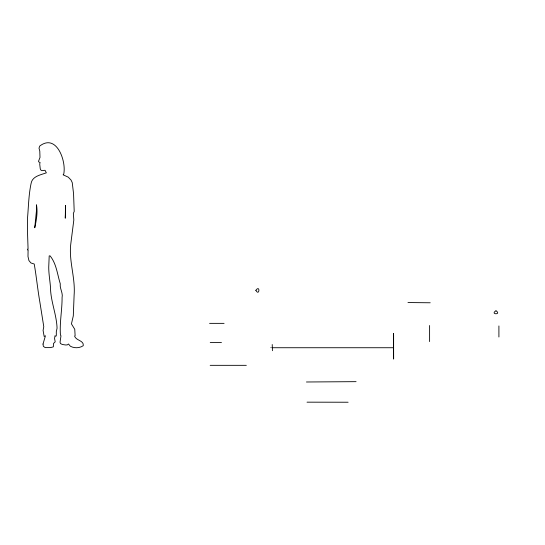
<?xml version="1.0" encoding="UTF-8"?>
<svg xmlns="http://www.w3.org/2000/svg" width="545" height="545" viewBox="0 0 545 545"><rect width="100%" height="100%" fill="white"/><g stroke="black" fill="none" stroke-linecap="round" stroke-linejoin="round"><path stroke-width="0.82" d="M495.909 310.793C489.737 314.594 501.904 314.894 496.073 310.8M306.433 381.991L356.076 381.657M209.573 323.362L224.084 323.362M210.234 342.594L221.474 342.594M270.872 347.615L271.233 347.615M272.384 347.73L393.538 347.73M210.172 365.334L246.32 365.334M307.026 402.169L348.112 402.23M407.967 302.55L430.216 302.775M272.228 344.522L272.418 350.707M498.907 325.951L498.907 337.001M429.603 325.515L429.603 341.579M43.014 344.038L43.375 346.382L45.228 347.615L50.508 347.615L53.369 346.838L53.492 343.466L55.195 341.851L54.568 338.534L54.997 335.734L55.876 336.285L56.326 335.461L56.299 331.721L57.062 328.179C56.551 314.199 50.528 301.017 50.487 287.229C49.956 280.518 48.737 273.917 48.73 267.166L49.2 255.925L50.072 255.857C56.428 263.589 57.354 274.442 60.263 283.734C59.569 288.571 63.213 292.985 62.076 297.686C62.144 310.255 59.5 322.66 60.454 335.086L60.972 335.788L60.045 342.24L60.461 343.568L62.375 344.488L65.475 344.965L67.253 344.91L68.513 344.018L70.339 346.211C74.277 348.405 79.522 348.255 83.262 345.687C84.066 340.346 75.918 340.686 74.576 336.081L75.121 335.7L74.754 329.296L71.443 323.894L73.296 315.909L74.12 295.07C75.53 277.712 68.534 260.537 70.857 243.363L73.827 219.982L73.343 213.388L74.202 211.446L73.561 193.713L72.24 182.602L71.061 180.095L68.275 177.166L63.104 174.809L63.622 174.536C66.735 162.069 56.837 132.96 39.744 146.04L39.008 148.158L39.792 151.101L39.996 157.437L38.511 161.334L38.906 162.035L40.051 162.39L39.724 164.1L40.235 168.684L40.739 169.951L41.883 170.66L45.051 170.278L46.345 172.833C40.575 174.965 32.175 176.185 31.051 183.624C28.694 194.872 28.517 206.317 27.557 217.653C27.202 227.987 27.747 238.54 28.068 248.833L27.536 249.099L27.713 249.944L28.095 249.774L27.993 256.497L28.939 260.599L30.929 262.969L34.219 264.012C36.42 276.533 37.612 289.143 39.785 301.596L43.784 326.734L43.082 330.359L44.152 336.476L45.446 335.774L43.014 344.038M393.415 336.081L393.449 336.98L393.619 335.366L393.619 359.06L393.551 333.458L393.415 336.081M255.85 290.328C259.481 296.834 260.278 284.238 255.85 290.328M65.577 210.125L65.277 218.191L65.495 205.499L65.577 210.125M36.617 209.103L34.751 227.742C36.399 220.241 37.85 212.482 36.467 204.804L36.617 209.103"/></g></svg>
